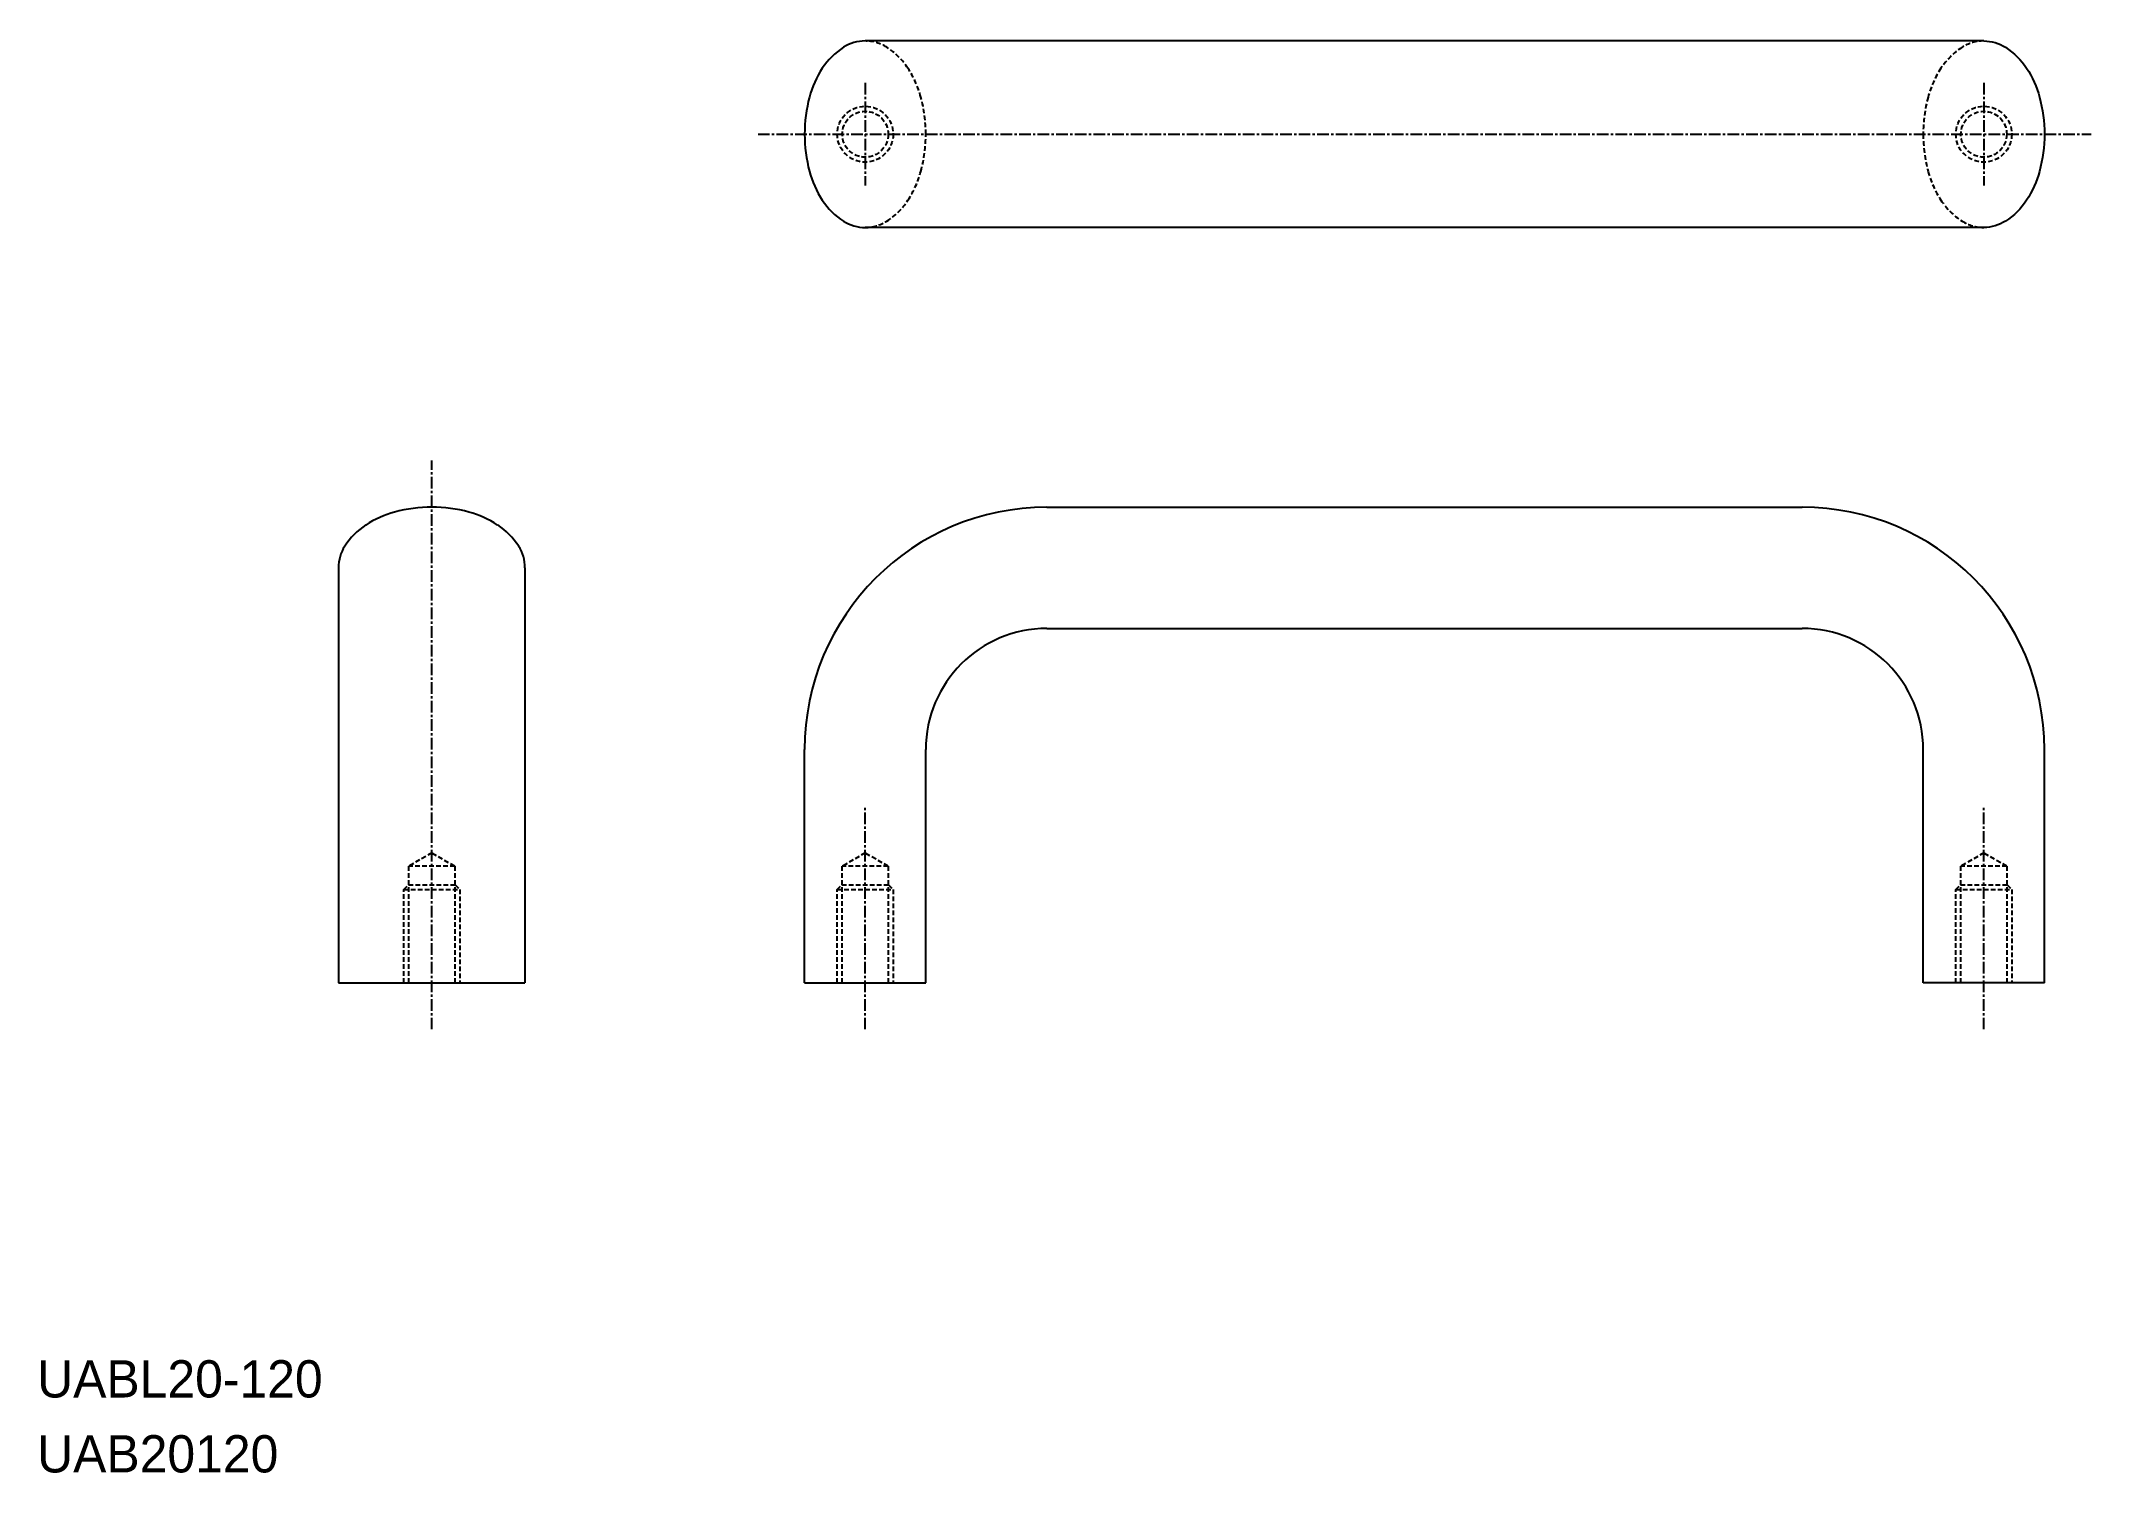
# Model space of a CAD drawing. Extents: x 0 to 220, y 0 to 154.
import ezdxf

# ---------------------------------------------------------------- set-up
doc = ezdxf.new("R2010")
doc.units = 0
doc.linetypes.add('CENTER', pattern=[2, 1.25, -0.25, 0.25, -0.25])
doc.linetypes.add('DASHED', pattern=[0.75, 0.5, -0.25])
doc.layers.get('0').update_dxf_attribs({"linetype": 'CONTINUOUS'})
doc.layers.add('CENTER', color=1, linetype='CENTER')

msp = doc.modelspace()

# ---------------------------------------------------------------- linework, layer by layer
at = {"color": 7, "linetype": 'CONTINUOUS'}
for p, q in [((208.83, 153.54), (88.83, 153.54)), ((208.83, 133.54), (88.83, 133.54)), ((108.33, 103.53), (189.33, 103.53)), ((32.33, 97.03), (32.33, 52.53)), ((52.33, 97.03), (52.33, 52.53)), ((108.33, 90.53), (189.33, 90.53)), ((82.33, 52.53), (82.33, 77.53)), ((95.33, 52.53), (95.33, 77.53)), ((202.33, 52.53), (202.33, 77.53)), ((215.33, 52.53), (215.33, 77.53)), ((95.33, 65.03), (95.33, 65.03)), ((95.33, 58.78), (95.33, 58.78)), ((32.33, 52.53), (52.33, 52.53)), ((82.33, 52.53), (95.33, 52.53)), ((215.33, 52.53), (202.33, 52.53))]:
    msp.add_line(p, q, dxfattribs=at)
at = {"color": 3, "linetype": 'DASHED'}
for p, q in [((42.33, 66.45), (39.87, 65.03)), ((44.79, 65.03), (42.33, 66.45)), ((88.83, 66.45), (86.37, 65.03)), ((91.29, 65.03), (88.83, 66.45)), ((208.83, 66.45), (206.37, 65.03)), ((211.29, 65.03), (208.83, 66.45)), ((44.79, 65.03), (39.87, 65.03)), ((39.87, 52.53), (39.87, 65.03)), ((44.79, 65.03), (44.79, 52.53)), ((91.29, 65.03), (86.37, 65.03)), ((86.37, 52.53), (86.37, 65.03)), ((91.29, 65.03), (91.29, 52.53)), ((211.29, 65.03), (206.37, 65.03)), ((206.37, 52.53), (206.37, 65.03)), ((211.29, 65.03), (211.29, 52.53)), ((39.33, 62.53), (39.83, 63.03)), ((39.33, 62.53), (45.33, 62.53)), ((39.33, 52.53), (39.33, 62.53)), ((39.83, 63.03), (44.83, 63.03)), ((44.83, 63.03), (45.33, 62.53)), ((45.33, 62.53), (45.33, 52.53)), ((85.83, 62.53), (86.33, 63.03)), ((85.83, 62.53), (91.83, 62.53)), ((85.83, 52.53), (85.83, 62.53)), ((86.33, 63.03), (91.33, 63.03)), ((91.33, 63.03), (91.83, 62.53)), ((91.83, 62.53), (91.83, 52.53)), ((205.83, 62.53), (206.33, 63.03)), ((205.83, 62.53), (211.83, 62.53)), ((205.83, 52.53), (205.83, 62.53)), ((206.33, 63.03), (211.33, 63.03)), ((211.33, 63.03), (211.83, 62.53)), ((211.83, 62.53), (211.83, 52.53))]:
    msp.add_line(p, q, dxfattribs=at)
at = {"color": 7, "linetype": 'CONTINUOUS'}
for points in [[(88.83, 153.54, 0.142799), (86.5, 152.86, 0.107173), (84.23, 150.61, 0.078504), (82.85, 147.52, 0.065845), (82.33, 143.54, 0.065845), (82.85, 139.55, 0.078504), (84.23, 136.47, 0.107173), (86.5, 134.21, 0.142799), (88.83, 133.54, 0.142799)], [(208.83, 153.54, -0.142799), (211.15, 152.86, -0.107173), (213.42, 150.61, -0.078504), (214.8, 147.52, -0.065845), (215.33, 143.54, -0.065845), (214.8, 139.55, -0.078504), (213.42, 136.47, -0.107173), (211.15, 134.21, -0.142799), (208.83, 133.54, -0.142799)]]:
    msp.add_lwpolyline(points, format="xyb", dxfattribs=at)
at = {"color": 3, "linetype": 'DASHED'}
for points in [[(88.83, 153.54, -0.142799), (91.15, 152.86, -0.107173), (93.42, 150.61, -0.078504), (94.8, 147.52, -0.065845), (95.33, 143.54, -0.065845), (94.8, 139.55, -0.078504), (93.42, 136.47, -0.107173), (91.15, 134.21, -0.142799), (88.83, 133.54, -0.142799)], [(208.83, 153.54, 0.142799), (206.5, 152.86, 0.107173), (204.23, 150.61, 0.078504), (202.85, 147.52, 0.065845), (202.33, 143.54, 0.065845), (202.85, 139.55, 0.078504), (204.23, 136.47, 0.107173), (206.5, 134.21, 0.142799), (208.83, 133.54, 0.142799)]]:
    msp.add_lwpolyline(points, format="xyb", dxfattribs=at)
for centre, radius in [((88.83, 143.54), 3), ((88.83, 143.54), 2.46), ((208.83, 143.54), 3), ((208.83, 143.54), 2.46)]:
    msp.add_circle(centre, radius, dxfattribs=at)
at = {"color": 7, "linetype": 'CONTINUOUS'}
for centre, radius, start, end in [((42.33, 88.2), 15.33, 90, 105.069), ((42.33, 88.2), 15.33, 74.9311, 90), ((108.33, 77.53), 26, 90, 180), ((189.33, 77.53), 26, 0, 90), ((39.37, 95.3), 7.55, 123.024, 147.493), ((41.16, 92.55), 10.82, 105.069, 123.024), ((43.5, 92.55), 10.82, 56.9761, 74.9311), ((45.29, 95.3), 7.55, 32.5074, 56.9761), ((36.65, 97.03), 4.33, 147.493, 180), ((48, 97.03), 4.33, 0, 32.5074), ((108.33, 77.53), 13, 90, 180), ((189.33, 77.53), 13, 0, 90)]:
    msp.add_arc(centre, radius, start, end, dxfattribs=at)
at = {"layer": 'CENTER', "color": 1, "linetype": 'CENTER'}
for p, q in [((88.83, 149.04), (88.83, 138.04)), ((208.83, 149.04), (208.83, 138.04)), ((77.33, 143.54), (220.33, 143.54)), ((42.33, 47.53), (42.33, 108.53)), ((88.83, 47.53), (88.83, 71.48)), ((208.83, 47.53), (208.83, 71.48))]:
    msp.add_line(p, q, dxfattribs=at)

# ---------------------------------------------------------------- texts
at = {"color": 7, "linetype": 'CONTINUOUS'}
for s, p in [('UABL20-120', (0, 8.04)), ('UAB20120', (0, 0))]:
    msp.add_text(s, height=4, dxfattribs=at).set_placement(p)

doc.saveas('drawing.dxf')
